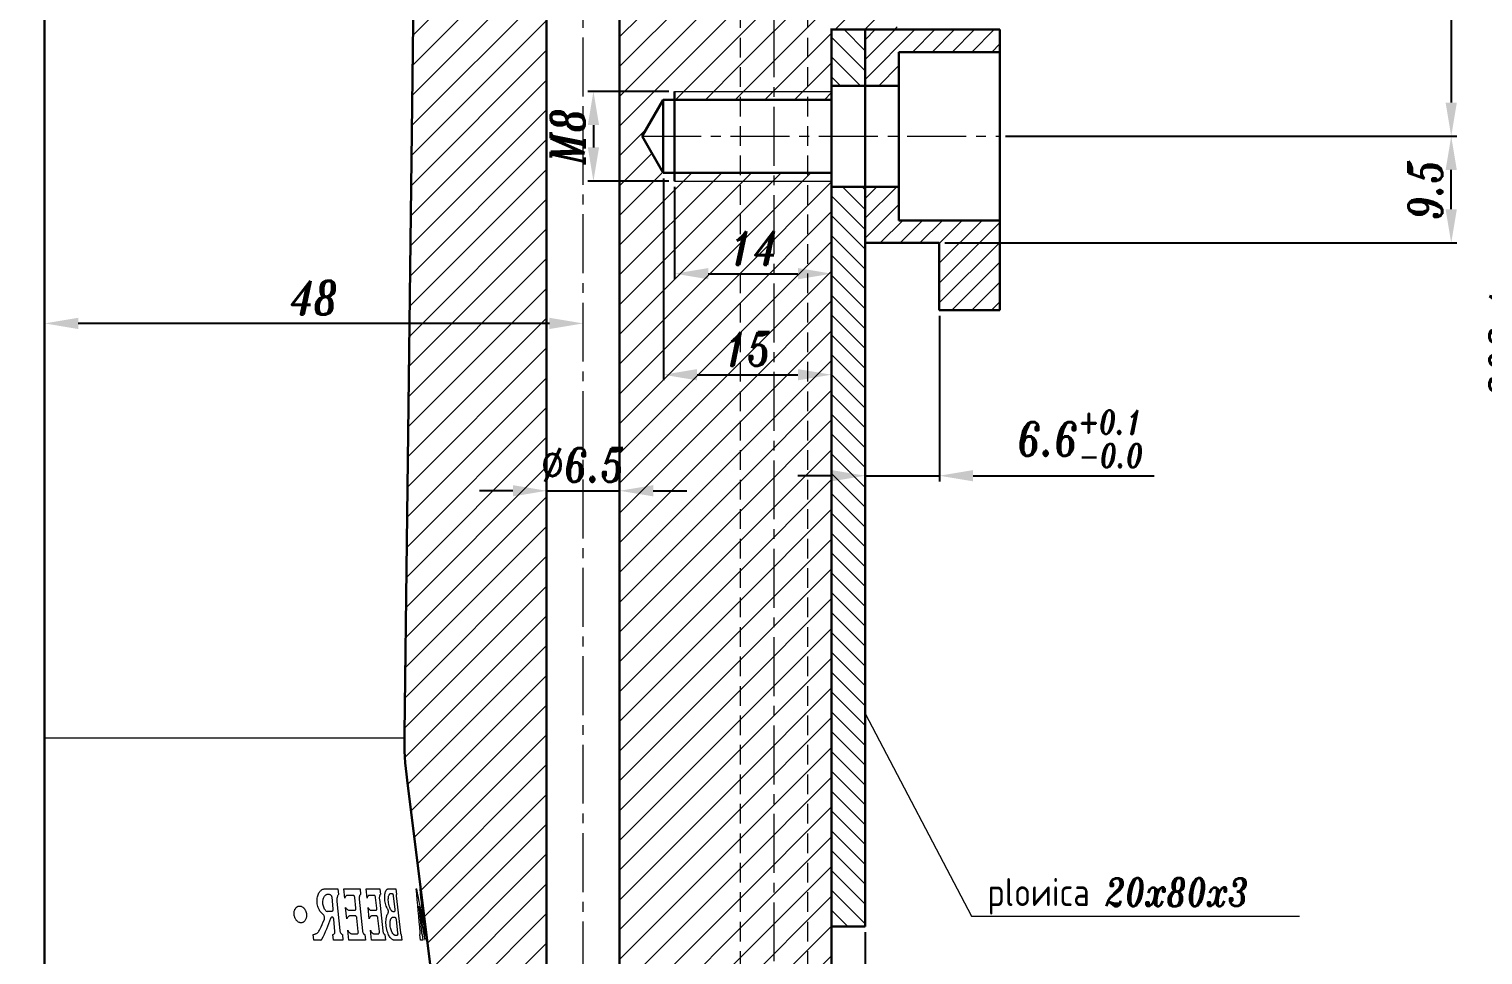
# Model space of a CAD drawing. Extents: x -180 to 858, y -94 to 522.
# Drawn here: x 78.4 to 207.9, y 51.8 to 134.3 of the extents above; entities that cross this region are included whole.
import ezdxf

# ---------------------------------------------------------------- set-up
doc = ezdxf.new("R2010")
doc.units = 0
doc.header["$LTSCALE"] = 7
doc.header["$MEASUREMENT"] = 0
doc.linetypes.add('CENTER2', pattern=[1.125, 0.75, -0.125, 0.125, -0.125])
doc.linetypes.add('HIDDEN', pattern=[0.375, 0.25, -0.125])
doc.layers.get('0').update_dxf_attribs({"linetype": 'CONTINUOUS', "lineweight": 15})
for name, color, linetype, lineweight in [('1', 1, 'CENTER2', 15), ('2', 2, 'HIDDEN', 15), ('3', 3, 'CONTINUOUS', 30), ('8', 250, 'CONTINUOUS', 15)]:
    doc.layers.add(name, color=color, linetype=linetype, lineweight=lineweight)
doc.styles.add('ITALICT', font='ITALICT.shx', dxfattribs={"width": 0.8, "height": 3})
doc.dimstyles.get("Standard").update_dxf_attribs({"dimtxt": 3, "dimasz": 3, "dimexe": 0.5, "dimexo": 0.5, "dimgap": 0.8, "dimtad": 1, "dimdsep": 46, "dimtxsty": 'ITALICT', "dimcen": 0.09, "dimazin": 2, "dimtfac": 1, "dimtmove": 0, "dimatfit": 3, "dimfxl": 1, "dimtolj": 1, "dimtzin": 0, "dimarcsym": 0})

# ---------------------------------------------------------------- blocks, each defined once
blk = doc.blocks.new('*D16')
at = {"color": 0, "lineweight": -2, "transparency": 16777216}
for p, q in [((135.88, 120.27), (135.88, 112.03)), ((138.88, 112.53), (146.88, 112.53))]:
    blk.add_line(p, q, dxfattribs=at)
at = {"color": 0, "transparency": 16777216}
for points in [[(138.88, 113.03), (138.88, 112.03), (135.88, 112.53)], [(146.88, 113.03), (146.88, 112.03), (149.88, 112.53)]]:
    blk.add_solid(points, dxfattribs=at)
at = {"color": 0, "transparency": 16777216, "insert": (142.88, 114.83), "char_height": 3, "attachment_point": 5, "style": 'ITALICT'}
blk.add_mtext('\\A1;14', dxfattribs=at)
blk = doc.blocks.new('*D17')
at = {"color": 0, "lineweight": -2, "transparency": 16777216}
for p, q in [((134.88, 121.02), (134.88, 103.03)), ((137.88, 103.53), (146.88, 103.53))]:
    blk.add_line(p, q, dxfattribs=at)
at = {"color": 0, "transparency": 16777216}
for points in [[(137.88, 104.03), (137.88, 103.03), (134.88, 103.53)], [(146.88, 104.03), (146.88, 103.03), (149.88, 103.53)]]:
    blk.add_solid(points, dxfattribs=at)
at = {"color": 0, "transparency": 16777216, "insert": (142.38, 105.83), "char_height": 3, "attachment_point": 5, "style": 'ITALICT'}
blk.add_mtext('\\A1;15', dxfattribs=at)
blk = doc.blocks.new('*D26')
at = {"color": 0, "lineweight": -2, "transparency": 16777216}
for p, q in [((158.18, 260.47), (205.6, 260.47)), ((205.1, 257.47), (205.1, 127.77)), ((165.38, 124.77), (205.6, 124.77))]:
    blk.add_line(p, q, dxfattribs=at)
at = {"color": 0, "transparency": 16777216}
for points in [[(204.6, 257.47), (205.6, 257.47), (205.1, 260.47)], [(204.6, 127.77), (205.6, 127.77), (205.1, 124.77)]]:
    blk.add_solid(points, dxfattribs=at)
at = {"color": 0, "transparency": 16777216, "insert": (202.8, 190.04), "char_height": 3, "attachment_point": 5, "rotation": 90, "style": 'ITALICT'}
blk.add_mtext('\\A1;135.7{}{\\H0.71x;\\C3;%%p0.1}', dxfattribs=at)
blk = doc.blocks.new('*D27')
at = {"color": 0, "lineweight": -2, "transparency": 16777216}
for p, q in [((121.48, 93.19), (118.48, 93.19)), ((124.48, 93.19), (130.98, 93.19)), ((133.98, 93.19), (136.98, 93.19))]:
    blk.add_line(p, q, dxfattribs=at)
at = {"color": 0, "transparency": 16777216}
for points in [[(121.48, 93.69), (121.48, 92.69), (124.48, 93.19)], [(133.98, 93.69), (133.98, 92.69), (130.98, 93.19)]]:
    blk.add_solid(points, dxfattribs=at)
at = {"color": 0, "transparency": 16777216, "insert": (127.73, 95.49), "char_height": 3, "attachment_point": 5, "style": 'ITALICT'}
blk.add_mtext('\\A1;%%c6.5', dxfattribs=at)
blk = doc.blocks.new('*D28')
at = {"color": 0, "lineweight": -2, "transparency": 16777216}
for p, q in [((74.19, 279.47), (50.64, 279.47)), ((51.14, 276.47), (51.14, 35.77)), ((79.23, 32.77), (50.64, 32.77))]:
    blk.add_line(p, q, dxfattribs=at)
at = {"color": 0, "transparency": 16777216}
for points in [[(50.64, 276.47), (51.64, 276.47), (51.14, 279.47)], [(50.64, 35.77), (51.64, 35.77), (51.14, 32.77)]]:
    blk.add_solid(points, dxfattribs=at)
at = {"color": 0, "transparency": 16777216, "insert": (48.84, 156.12), "char_height": 3, "attachment_point": 5, "rotation": 90, "style": 'ITALICT'}
blk.add_mtext('\\A1;246.7{}{\\H0.71x;\\C3;%%p0.05}', dxfattribs=at)
blk = doc.blocks.new('*D30')
at = {"color": 0, "lineweight": -2, "transparency": 16777216}
for p, q in [((135.38, 128.77), (128.15, 128.77)), ((128.65, 125.77), (128.65, 123.77)), ((135.38, 120.77), (128.15, 120.77))]:
    blk.add_line(p, q, dxfattribs=at)
at = {"color": 0, "transparency": 16777216}
for points in [[(128.15, 125.77), (129.15, 125.77), (128.65, 128.77)], [(128.15, 123.77), (129.15, 123.77), (128.65, 120.77)]]:
    blk.add_solid(points, dxfattribs=at)
at = {"color": 0, "transparency": 16777216, "insert": (126.35, 124.77), "char_height": 3, "attachment_point": 5, "rotation": 90, "style": 'ITALICT'}
blk.add_mtext('\\A1;M8', dxfattribs=at)
blk = doc.blocks.new('*D42')
at = {"color": 0, "lineweight": -2, "transparency": 16777216}
for p, q in [((50.64, 279.47), (41.03, 279.47)), ((41.53, 276.47), (41.53, 5.32)), ((79.23, 2.32), (41.03, 2.32))]:
    blk.add_line(p, q, dxfattribs=at)
at = {"color": 0, "transparency": 16777216}
for points in [[(41.03, 276.47), (42.03, 276.47), (41.53, 279.47)], [(41.03, 5.32), (42.03, 5.32), (41.53, 2.32)]]:
    blk.add_solid(points, dxfattribs=at)
at = {"color": 0, "transparency": 16777216, "insert": (38.25, 140.89), "char_height": 3, "attachment_point": 5, "rotation": 90, "style": 'ITALICT'}
blk.add_mtext('\\A1;277.15{}{\\H0.71x;\\C3;\\S+0.08^ -0.07;}', dxfattribs=at)
blk = doc.blocks.new('*D50')
at = {"color": 0, "lineweight": -2, "transparency": 16777216}
blk.add_line((124.73, 108.1), (82.73, 108.1), dxfattribs=at)
at = {"color": 0, "transparency": 16777216}
for points in [[(82.73, 108.6), (82.73, 107.6), (79.73, 108.1)], [(124.73, 108.6), (124.73, 107.6), (127.73, 108.1)]]:
    blk.add_solid(points, dxfattribs=at)
at = {"color": 0, "transparency": 16777216, "insert": (103.73, 110.4), "char_height": 3, "attachment_point": 5, "style": 'ITALICT'}
blk.add_mtext('\\A1;48', dxfattribs=at)
blk = doc.blocks.new('*D51')
at = {"color": 0, "lineweight": -2, "transparency": 16777216}
for p, q in [((159.48, 108.77), (159.48, 94.03)), ((149.88, 94.53), (146.88, 94.53)), ((152.88, 94.53), (159.48, 94.53)), ((162.48, 94.53), (178.63, 94.53))]:
    blk.add_line(p, q, dxfattribs=at)
at = {"color": 0, "transparency": 16777216}
for points in [[(149.88, 95.03), (149.88, 94.03), (152.88, 94.53)], [(162.48, 95.03), (162.48, 94.03), (159.48, 94.53)]]:
    blk.add_solid(points, dxfattribs=at)
at = {"color": 0, "transparency": 16777216, "insert": (172.05, 97.81), "char_height": 3, "attachment_point": 5, "style": 'ITALICT'}
blk.add_mtext('\\A1;6.6{}{\\H0.71x;\\C3;\\S+0.1^ -0.0;}', dxfattribs=at)
blk = doc.blocks.new('*D52')
at = {"color": 0, "lineweight": -2, "transparency": 16777216}
for p, q in [((165.38, 124.77), (205.6, 124.77)), ((205.1, 118.27), (205.1, 121.77)), ((159.98, 115.27), (205.6, 115.27))]:
    blk.add_line(p, q, dxfattribs=at)
at = {"color": 0, "transparency": 16777216}
for points in [[(204.6, 121.77), (205.6, 121.77), (205.1, 124.77)], [(204.6, 118.27), (205.6, 118.27), (205.1, 115.27)]]:
    blk.add_solid(points, dxfattribs=at)
at = {"color": 0, "transparency": 16777216, "insert": (202.8, 120.02), "char_height": 3, "attachment_point": 5, "rotation": 90, "style": 'ITALICT'}
blk.add_mtext('\\A1;9.5', dxfattribs=at)
blk = doc.blocks.new('*D54')
at = {"color": 0, "lineweight": -2, "transparency": 16777216}
for p, q in [((152.88, 53.87), (152.88, -38.2)), ((149.88, -37.7), (103.1, -37.7))]:
    blk.add_line(p, q, dxfattribs=at)
at = {"color": 0, "transparency": 16777216}
blk.add_solid([(149.88, -37.2), (149.88, -38.2), (152.88, -37.7)], dxfattribs=at)
at = {"color": 0, "transparency": 16777216, "insert": (116.3, -35.4), "char_height": 3, "attachment_point": 5, "style": 'ITALICT'}
blk.add_mtext('\\A1;146.3 RAVNO', dxfattribs=at)
blk = doc.blocks.new('*D96')
at = {"color": 0, "lineweight": -2, "transparency": 16777216}
for p, q in [((148.23, 204.42), (212.8, 204.42)), ((212.3, 5.32), (212.3, 201.42)), ((147.38, 2.32), (212.8, 2.32))]:
    blk.add_line(p, q, dxfattribs=at)
at = {"color": 0, "transparency": 16777216}
for points in [[(211.8, 201.42), (212.8, 201.42), (212.3, 204.42)], [(211.8, 5.32), (212.8, 5.32), (212.3, 2.32)]]:
    blk.add_solid(points, dxfattribs=at)
at = {"color": 0, "transparency": 16777216, "insert": (210, 106.26), "char_height": 3, "attachment_point": 5, "rotation": 90, "style": 'ITALICT'}
blk.add_mtext('\\A1;202.1', dxfattribs=at)
blk = doc.blocks.new('*D98')
at = {"color": 0, "lineweight": -2, "transparency": 16777216}
blk.add_arc((127.73, 188.51), 74.16, 92.3181, 100.6819, dxfattribs=at)
at = {"color": 0, "transparency": 16777216}
for points in [[(124.72, 263.1), (124.74, 262.1), (127.73, 262.66)], [(114.08, 260.89), (113.88, 261.87), (111.04, 260.76)]]:
    blk.add_solid(points, dxfattribs=at)
at = {"color": 0, "transparency": 16777216, "insert": (119.07, 264.47), "char_height": 3, "attachment_point": 5, "rotation": 6.5, "style": 'ITALICT'}
blk.add_mtext('\\A1;13°', dxfattribs=at)

msp = doc.modelspace()

# ---------------------------------------------------------------- hatches: boundary and pattern name
at = {"layer": '8'}
h = msp.add_hatch(dxfattribs=at)
h.set_pattern_fill('ANSI31', color=256, scale=15)
h.paths.add_polyline_path([(144.6759, 279.4683), (131.7259, 279.4683), (131.7259, 271.4683), (130.9759, 271.4683), (130.9759, 10.3183), (131.7259, 10.3183), (131.7259, 2.3183), (141.7259, 2.3183), (141.7259, 120.7683), (135.8759, 120.7683), (135.8759, 121.5183), (134.8759, 121.5183), (132.9995, 124.7683), (134.8759, 128.0183), (135.8759, 128.0183), (135.8759, 128.7683), (141.7259, 128.7683), (141.7259, 204.4183), (144.6759, 206.1214)])
h.paths.add_polyline_path([(131.7259, 10.3183), (130.9759, 10.3183), (130.9759, 2.3183), (131.7259, 2.3183)], flags=17)
h.paths.add_polyline_path([(124.4759, 10.3183), (123.7259, 10.3183), (123.7259, 2.3183), (124.4759, 2.3183)])
h.paths.add_polyline_path([(123.7259, 10.3183), (124.4759, 10.3183), (124.4759, 14.8628), (117.2629, 12.2375, 0.31529879), (116.2759, 10.8279), (116.2759, 4.5185, 0.31529879), (116.9339, 3.5788), (120.3971, 2.3183), (123.7259, 2.3183)])
h.paths.add_polyline_path([(131.7259, 279.4683), (130.9759, 279.4683), (130.9759, 271.4683), (131.7259, 271.4683)], flags=17)
h.paths.add_polyline_path([(141.7259, 121.5183), (135.8759, 121.5183), (135.8759, 120.7683), (141.7259, 120.7683)], flags=17)
h.paths.add_polyline_path([(141.7259, 128.7683), (135.8759, 128.7683), (135.8759, 128.0183), (141.7259, 128.0183)], flags=17)
h.paths.add_polyline_path([(140.2973, 112.5777), (145.4545, 112.5777), (145.4545, 117.0777), (140.2973, 117.0777)], flags=9)
h.paths.add_polyline_path([(139.7402, 103.5777), (145.0116, 103.5777), (145.0116, 108.0777), (139.7402, 108.0777)], flags=9)
h.paths.add_polyline_path([(132.8169, 169.0442), (143.2312, 169.0442), (143.2312, 173.5442), (132.8169, 173.5442)], flags=24)
h = msp.add_hatch(dxfattribs=at)
h.set_pattern_fill('ANSI31', color=256, scale=15)
h.paths.add_polyline_path([(144.7259, 195.7183), (144.6759, 195.7683), (144.6759, 204.4183), (141.7259, 204.4183), (141.7259, 128.7683), (144.7259, 128.7683)])
h.paths.add_polyline_path([(147.7259, 192.7183), (144.7259, 195.7183), (144.7259, 128.7683), (147.7259, 128.7683)])
h.paths.add_polyline_path([(155.7259, 184.7183), (147.7259, 192.7183), (147.7259, 128.7683), (149.8759, 128.7683), (149.8759, 134.3683), (155.7259, 134.3683)])
h.paths.add_polyline_path([(149.8759, 128.7683), (147.7259, 128.7683), (147.7259, 128.0183), (149.8759, 128.0183)])
h.paths.add_polyline_path([(147.7259, 128.7683), (144.7259, 128.7683), (144.7259, 128.0183), (147.7259, 128.0183)])
h.paths.add_polyline_path([(144.7259, 128.7683), (141.7259, 128.7683), (141.7259, 128.0183), (144.7259, 128.0183)])
h.paths.add_polyline_path([(132.8169, 169.0442), (143.2312, 169.0442), (143.2312, 173.5442), (132.8169, 173.5442)], flags=9)
h = msp.add_hatch(dxfattribs=at)
h.set_pattern_fill('ANSI31', color=256, scale=15)
h.paths.add_polyline_path([(124.4759, 188.137), (124.1212, 189.6734), (114.0667, 188.1218, -0.03439057), (114.4009, 183.2683), (114.4009, 180.7683, -0.02476621), (114.1068, 174.8353), (113.2868, 166.5825, 0.02165078), (112.9009, 159.6683), (111.8032, 71.5419, 0.03446233), (112.0362, 67.4179), (114.1655, 50.5186, -0.0313452), (114.4009, 46.7683), (114.4009, 42.7683, -0.04548821), (113.7561, 35.6958, -0.5061452), (115.699, 31.2683), (121.8477, 27.7183), (124.4759, 27.7183)])
h.paths.add_polyline_path([(123.033, 93.2377), (132.4187, 93.2377), (132.4187, 97.7377), (123.033, 97.7377)], flags=9)
h = msp.add_hatch(dxfattribs=at)
h.set_pattern_fill('ANSI31', color=256, scale=10, angle=90, style=0)
h.set_pattern_definition([(135, (-47.3794, -88.0965), (-0.8838835, -0.8838835), [])])
h.paths.add_polyline_path([(152.8759, 54.3683), (152.8759, 63.7683), (149.8759, 63.7683), (149.8759, 54.3683)])
h.paths.add_polyline_path([(149.8759, 63.7683), (152.8759, 63.7683), (152.8759, 87.7683), (149.8759, 87.7683)])
h.paths.add_polyline_path([(149.8759, 87.7683), (152.8759, 87.7683), (152.8759, 99.7683), (149.8759, 99.7683)])
h.paths.add_polyline_path([(152.8759, 120.2683), (149.8759, 120.2683), (149.8759, 99.7683), (152.8759, 99.7683)])
h.paths.add_polyline_path([(152.8759, 134.2683), (149.8759, 134.2683), (149.8759, 129.2683), (152.8759, 129.2683)])
h = msp.add_hatch(dxfattribs=at)
h.set_pattern_fill('ANSI31', color=256, scale=10, style=0)
h.set_pattern_definition([(45, (-47.3794, -88.0965), (-0.8838835, 0.8838835), [])])
h.paths.add_polyline_path([(155.8759, 132.2683), (164.8759, 132.2683), (164.8759, 134.2683), (152.8759, 134.2683), (152.8759, 129.2683), (155.8759, 129.2683)])
h.paths.add_polyline_path([(155.8759, 117.2683), (155.8759, 120.2683), (152.8759, 120.2683), (152.8759, 115.2683), (159.4759, 115.2683), (159.4759, 109.2683), (164.8759, 109.2683), (164.8759, 117.2683)])
h = msp.add_hatch(dxfattribs=at)
h.set_pattern_fill('ANSI31', color=256, scale=15)
h.paths.add_polyline_path([(144.7259, 121.5183), (141.7259, 121.5183), (141.7259, 120.7683), (144.7259, 120.7683)])
h.paths.add_polyline_path([(147.7259, 121.5183), (144.7259, 121.5183), (144.7259, 120.7683), (147.7259, 120.7683)])
h.paths.add_polyline_path([(149.8759, 121.5183), (147.7259, 121.5183), (147.7259, 120.7683), (149.8759, 120.7683)])
h.paths.add_polyline_path([(144.7259, 120.7683), (141.7259, 120.7683), (141.7259, 2.3183), (144.7259, 2.3183)])
h.paths.add_polyline_path([(147.7259, 120.7683), (144.7259, 120.7683), (144.7259, 2.3183), (146.8759, 2.3183, 0.07194075), (147.7259, 2.4412)])
h.paths.add_polyline_path([(149.8759, 120.7683), (147.7259, 120.7683), (147.7259, 2.4412, 0.33236862), (149.8759, 5.3183)])
h.paths.add_polyline_path([(140.2973, 112.5777), (145.4545, 112.5777), (145.4545, 117.0777), (140.2973, 117.0777)], flags=9)
h.paths.add_polyline_path([(139.7402, 103.5777), (145.0116, 103.5777), (145.0116, 108.0777), (139.7402, 108.0777)], flags=9)

# ---------------------------------------------------------------- linework, layer by layer
for p, q in [((135.8759, 128.7683), (149.8759, 128.7683)), ((135.8759, 120.7683), (149.8759, 120.7683)), ((152.8759, 73.3436), (162.3479, 55.3047)), ((162.3479, 55.3047), (191.5801, 55.3047))]:
    msp.add_line(p, q)
at = {"layer": '1'}
for p, q in [((127.7259, 2.3183), (127.7259, 279.4683)), ((144.7259, 206.1503), (144.7259, 2.3183)), ((132.9995, 124.7683), (164.8759, 124.7683))]:
    msp.add_line(p, q, dxfattribs=at)
at = {"layer": '2'}
for p, q in [((141.7259, 204.4183), (141.7259, 2.3183)), ((147.7259, 204.4183), (147.7259, 2.4412))]:
    msp.add_line(p, q, dxfattribs=at)
at = {"layer": '3'}
for p, q in [((79.7259, 279.4683), (79.7259, 2.3183)), ((130.9759, 2.3183), (130.9759, 279.4683)), ((124.4759, 27.8183), (124.4759, 188.137)), ((112.9009, 159.6683), (111.8032, 71.5419)), ((149.8759, 134.3683), (149.8759, 5.3183)), ((149.8759, 134.2683), (164.8759, 134.2683)), ((152.8759, 134.2683), (152.8759, 54.3683)), ((164.8759, 134.2683), (164.8759, 109.2683)), ((155.8759, 132.2683), (164.8759, 132.2683)), ((155.8759, 132.2683), (155.8759, 117.2683)), ((135.8759, 128.7683), (135.8759, 120.7683)), ((149.8759, 129.2683), (155.8759, 129.2683)), ((134.8759, 128.0183), (132.9995, 124.7683)), ((134.8759, 128.0183), (134.8759, 121.5183)), ((134.8759, 128.0183), (149.8759, 128.0183)), ((134.8759, 121.5183), (132.9995, 124.7683)), ((134.8759, 121.5183), (149.8759, 121.5183)), ((149.8759, 120.2683), (155.8759, 120.2683)), ((155.8759, 117.2683), (164.8759, 117.2683)), ((152.8759, 115.2683), (159.4759, 115.2683)), ((159.4759, 115.2683), (159.4759, 109.2683)), ((159.4759, 109.2683), (164.8759, 109.2683)), ((112.0362, 67.4179), (114.1655, 50.5186)), ((149.8759, 54.3683), (152.8759, 54.3683))]:
    msp.add_line(p, q, dxfattribs=at)
msp.add_arc((141.8009, 71.1683), 30, 179.286379, 187.181439, dxfattribs=at)
at = {"layer": '8'}
for p, q in [((79.7259, 71.1683), (111.8009, 71.1683)), ((104.7374, 57.7296), (105.8771, 57.7296)), ((105.8771, 57.7296), (105.9258, 57.2335)), ((106.4807, 56.8829), (106.3958, 57.7296)), ((106.3958, 57.7296), (107.8456, 57.7296)), ((107.2482, 57.1453), (106.7242, 57.1453)), ((107.8456, 57.7296), (107.898, 57.2335)), ((108.4718, 56.8829), (108.3806, 57.7296)), ((108.3806, 57.7296), (109.6064, 57.7296)), ((109.119, 57.1453), (108.6743, 57.1453)), ((109.6064, 57.7296), (109.6621, 57.2335)), ((110.3701, 57.7274), (111.0399, 57.7286)), ((110.5821, 57.3113), (110.7125, 57.3113)), ((110.8116, 57.1128), (110.9539, 55.8925)), ((111.0399, 57.7286), (111.0981, 57.2335)), ((111.0613, 57.0899), (111.4464, 53.8117)), ((112.8505, 57.7296), (112.9097, 57.7296)), ((113.2079, 57.7296), (113.227, 57.7296)), ((105.3204, 57.0104), (105.4261, 55.9082)), ((105.7904, 56.5994), (106.0435, 54.0039)), ((106.6625, 55.0691), (106.563, 56.0613)), ((106.8979, 55.8132), (107.3857, 55.8132)), ((107.4792, 56.0117), (107.3823, 56.9469)), ((107.7729, 56.8044), (108.0679, 53.975)), ((108.667, 55.0691), (108.5602, 56.0613)), ((108.8519, 55.8132), (109.2658, 55.8132)), ((109.3402, 56.0117), (109.2368, 56.9469)), ((109.5681, 56.8044), (109.8824, 53.975)), ((113.1002, 56.1823), (113.3202, 53.8759)), ((113.7051, 53.902), (113.3961, 56.2153)), ((105.3151, 55.7098), (104.9154, 55.7098)), ((105.6135, 53.954), (105.5131, 55.0015)), ((107.4371, 55.3153), (106.9437, 55.3153)), ((107.6949, 53.9296), (107.572, 55.1169)), ((109.3207, 55.3153), (108.902, 55.3153)), ((109.5704, 53.9296), (109.4391, 55.1169)), ((110.7657, 55.198), (110.9582, 55.198)), ((110.9005, 55.694), (110.8133, 55.694)), ((111.058, 54.9995), (111.2006, 53.7754)), ((103.7209, 53.1657), (103.677, 53.6617)), ((104.3421, 53.1657), (103.7209, 53.1657)), ((105.4817, 53.1657), (105.4344, 53.6617)), ((106.3256, 53.1657), (105.4817, 53.1657)), ((106.2769, 53.6617), (106.3256, 53.1657)), ((106.8532, 53.1657), (106.766, 54.0352)), ((108.3278, 53.1657), (106.8532, 53.1657)), ((107.1053, 53.7312), (107.6005, 53.7312)), ((108.2754, 53.6617), (108.3278, 53.1657)), ((108.872, 53.1657), (108.7784, 54.0352)), ((110.1188, 53.1657), (108.872, 53.1657)), ((109.0751, 53.7312), (109.4953, 53.7312)), ((110.0632, 53.6617), (110.1188, 53.1657)), ((111.5767, 53.1657), (110.8692, 53.1657)), ((111.1466, 53.577), (111.0087, 53.577)), ((111.5184, 53.6617), (111.5767, 53.1657)), ((113.249, 53.1657), (113.1876, 53.6617)), ((113.4339, 53.1657), (113.249, 53.1657)), ((113.3721, 53.6617), (113.4339, 53.1657)), ((113.79, 53.1657), (113.7276, 53.6617)), ((113.7642, 53.6617), (113.8267, 53.1657)), ((113.8267, 53.1657), (113.79, 53.1657))]:
    msp.add_line(p, q, dxfattribs=at)
for points in [[(104.5571, 55.4377), (104.494, 55.4888), (104.4336, 55.5462), (104.3764, 55.6093), (104.3226, 55.6775), (104.2725, 55.7505), (104.2338, 55.8145), (104.1979, 55.8811), (104.165, 55.95), (104.1423, 56.003), (104.1213, 56.0571), (104.0848, 56.1678), (104.0576, 56.272), (104.0367, 56.3779), (104.0222, 56.4849), (104.0142, 56.5923), (104.0129, 56.6993), (104.0182, 56.8053), (104.0302, 56.9095), (104.049, 57.0112), (104.0745, 57.1096), (104.1049, 57.1994), (104.1414, 57.2848), (104.1835, 57.365), (104.2068, 57.4029), (104.2313, 57.4392), (104.2753, 57.4958), (104.3227, 57.5472), (104.3733, 57.593), (104.4269, 57.6328), (104.4831, 57.6661), (104.5416, 57.6926), (104.5894, 57.7087), (104.6381, 57.7203), (104.6876, 57.7272), (104.7374, 57.7296)], [(104.7863, 55.7812), (104.7598, 55.8151), (104.7346, 55.8507), (104.6882, 55.9264), (104.6474, 56.0074), (104.6126, 56.0927), (104.584, 56.1813), (104.562, 56.2724), (104.5465, 56.3649), (104.5378, 56.458), (104.5361, 56.5508), (104.5414, 56.6437), (104.5539, 56.7346), (104.5629, 56.7789), (104.5738, 56.8222), (104.5948, 56.8893), (104.6205, 56.953), (104.6506, 57.0127), (104.6851, 57.0677), (104.7236, 57.1174), (104.7656, 57.1607), (104.8109, 57.1977)], [(104.8109, 57.1977), (104.8567, 57.2258), (104.8807, 57.237), (104.9052, 57.2463), (104.9428, 57.2565), (104.9812, 57.2621), (105.0201, 57.2631), (105.0593, 57.2595), (105.103, 57.2501), (105.1462, 57.2351), (105.1886, 57.2148), (105.2297, 57.1895)], [(105.2297, 57.1895), (105.2526, 57.17), (105.2731, 57.1453), (105.2902, 57.1166), (105.3044, 57.0831), (105.3146, 57.0472), (105.3204, 57.0104)], [(105.9258, 57.2335), (105.8964, 57.1882), (105.8718, 57.142), (105.8501, 57.0927), (105.8315, 57.0406), (105.8195, 57), (105.8093, 56.9581), (105.7942, 56.8716), (105.786, 56.7823), (105.7848, 56.6912), (105.7904, 56.5994)], [(106.7242, 57.1453), (106.6924, 57.1425), (106.6614, 57.134), (106.6317, 57.1201), (106.6009, 57.0987), (106.5726, 57.0714), (106.5469, 57.0388), (106.5244, 57.0013), (106.5112, 56.974), (106.4995, 56.9451), (106.4807, 56.8829)], [(107.3823, 56.9469), (107.3775, 56.979), (107.3643, 57.0272), (107.355, 57.0503), (107.344, 57.0719), (107.332, 57.0908), (107.3188, 57.1075), (107.2967, 57.1277), (107.2848, 57.1352), (107.2726, 57.1408), (107.2604, 57.1442), (107.2482, 57.1453)], [(107.898, 57.2335), (107.8722, 57.2129), (107.8489, 57.1866), (107.8289, 57.1563), (107.8116, 57.1217), (107.7971, 57.0836), (107.7883, 57.0533), (107.7811, 57.0218), (107.7753, 56.9874), (107.7713, 56.952), (107.7686, 56.8787), (107.7729, 56.8044)], [(108.6743, 57.1453), (108.6472, 57.1425), (108.6209, 57.134), (108.5959, 57.1202), (108.5727, 57.1014), (108.5513, 57.0779), (108.5317, 57.05), (108.5185, 57.0266), (108.5065, 57.0011), (108.4864, 56.9448), (108.4718, 56.8829)], [(109.2368, 56.9469), (109.2319, 56.9793), (109.2197, 57.0272), (109.202, 57.071), (109.1913, 57.0904), (109.1795, 57.1076), (109.1605, 57.1277), (109.1398, 57.1408), (109.1293, 57.1442), (109.119, 57.1453)], [(109.6621, 57.2335), (109.6412, 57.2129), (109.6224, 57.1867), (109.611, 57.1659), (109.6006, 57.1429), (109.5903, 57.1143), (109.5816, 57.0835), (109.5697, 57.0218), (109.5632, 56.9519), (109.5627, 56.8786), (109.5681, 56.8044)], [(110.3217, 55.9074), (110.2956, 55.9487), (110.2704, 55.9928), (110.2458, 56.0404), (110.2224, 56.0902), (110.1799, 56.1948), (110.1428, 56.3057), (110.1113, 56.4214), (110.0857, 56.5402), (110.0662, 56.661), (110.0529, 56.7823), (110.0459, 56.905), (110.0457, 57.0259), (110.0524, 57.1435), (110.0585, 57.2005), (110.0662, 57.2561), (110.0795, 57.3274), (110.0958, 57.3952), (110.1154, 57.4586), (110.13, 57.4977), (110.146, 57.5345), (110.1622, 57.5667), (110.1796, 57.5964), (110.2086, 57.6372), (110.24, 57.6711), (110.2735, 57.6974), (110.2909, 57.7075), (110.3088, 57.7157), (110.3391, 57.7245), (110.3701, 57.7274)], [(110.3829, 57.0031), (110.3979, 57.0759), (110.4178, 57.142), (110.4297, 57.172), (110.4427, 57.1997), (110.462, 57.2326), (110.4832, 57.2603), (110.5062, 57.2825), (110.5303, 57.2983), (110.5558, 57.308), (110.5821, 57.3113)], [(110.7125, 57.3113), (110.7208, 57.3101), (110.7292, 57.3067), (110.746, 57.2936), (110.7616, 57.2736), (110.7715, 57.2564), (110.7805, 57.237), (110.7958, 57.1932), (110.8068, 57.1456), (110.8116, 57.1128)], [(111.0981, 57.2335), (111.0882, 57.2317), (111.0823, 57.2275), (111.0769, 57.2213), (111.0703, 57.2091), (111.0652, 57.1939), (111.061, 57.1718), (111.059, 57.1465), (111.0591, 57.1183), (111.0613, 57.0899)], [(101.9688, 55.4476), (101.9655, 55.5341), (101.9699, 55.6199), (101.975, 55.6623), (101.9822, 55.7041), (101.9911, 55.745), (102.0021, 55.7849), (102.0237, 55.8469), (102.0501, 55.9056), (102.0812, 55.9605), (102.1168, 56.0109), (102.1567, 56.0561), (102.2028, 56.0976), (102.2275, 56.116), (102.2532, 56.1325), (102.2792, 56.1468), (102.3058, 56.1592), (102.3473, 56.1743), (102.3901, 56.1848), (102.4336, 56.1905), (102.4778, 56.1915), (102.5323, 56.1863), (102.5864, 56.1739), (102.6396, 56.1547), (102.6913, 56.129), (102.7411, 56.0973), (102.7808, 56.0664), (102.8186, 56.032), (102.8543, 55.9942), (102.8796, 55.9638), (102.9037, 55.9318), (102.9268, 55.8976), (102.9485, 55.8619), (102.9692, 55.8239), (102.9883, 55.7846), (103.0209, 55.7042), (103.0466, 55.6205), (103.0652, 55.5346), (103.0765, 55.4476)], [(105.4261, 55.9082), (105.4272, 55.8674), (105.4227, 55.8279), (105.4124, 55.7912), (105.4014, 55.7677), (105.3876, 55.7472), (105.3713, 55.7307), (105.3539, 55.7193), (105.3349, 55.7122), (105.3151, 55.7098)], [(106.563, 56.0613), (106.6003, 56.0034), (106.6415, 55.9514), (106.6861, 55.9062), (106.7263, 55.8739), (106.7681, 55.8479), (106.8111, 55.8289), (106.8545, 55.8172), (106.8979, 55.8132)], [(107.3857, 55.8132), (107.403, 55.8156), (107.4196, 55.8227), (107.4346, 55.8341), (107.4448, 55.8454), (107.4539, 55.8589), (107.4625, 55.8759), (107.4695, 55.8947), (107.4778, 55.9315), (107.481, 55.9709), (107.4792, 56.0117)], [(108.5602, 56.0613), (108.5934, 56.0035), (108.6298, 55.9514), (108.6691, 55.9061), (108.6908, 55.8853), (108.7131, 55.8668), (108.7358, 55.8508), (108.7588, 55.8376), (108.7899, 55.8241), (108.821, 55.816), (108.8519, 55.8132)], [(109.2658, 55.8132), (109.2805, 55.8156), (109.2942, 55.8227), (109.3066, 55.834), (109.3154, 55.8461), (109.3231, 55.8605), (109.3347, 55.8946), (109.3409, 55.9316), (109.3426, 55.9709), (109.3402, 56.0117)], [(110.3481, 55.5627), (110.3603, 55.5857), (110.3693, 55.6143), (110.374, 55.6397), (110.3766, 55.6672), (110.3773, 55.6974), (110.3759, 55.7282), (110.3708, 55.7691), (110.3625, 55.8092), (110.3542, 55.8378), (110.3439, 55.8652), (110.3333, 55.8877), (110.3217, 55.9074)], [(110.8133, 55.694), (110.7836, 55.6973), (110.7534, 55.7071), (110.723, 55.7231), (110.6927, 55.7451), (110.6727, 55.7629), (110.653, 55.7829), (110.6147, 55.8295), (110.5928, 55.8609), (110.5716, 55.8947), (110.5316, 55.969), (110.4952, 56.051), (110.4628, 56.1389), (110.4347, 56.2316), (110.4194, 56.2912), (110.4059, 56.3519), (110.3844, 56.4751), (110.3704, 56.5993), (110.3647, 56.7043), (110.3648, 56.8077), (110.3708, 56.9078), (110.3829, 57.0031)], [(110.9539, 55.8925), (110.9567, 55.8604), (110.9573, 55.8292), (110.956, 55.8017), (110.9529, 55.7754), (110.9447, 55.7413), (110.939, 55.7269), (110.9322, 55.7147), (110.925, 55.7056), (110.9168, 55.6989), (110.9088, 55.6953), (110.9005, 55.694)], [(103.0765, 55.4476), (103.0803, 55.3612), (103.0767, 55.2755), (103.072, 55.2324), (103.0652, 55.1899), (103.0569, 55.1498), (103.0468, 55.1105), (103.0263, 55.0485), (103.001, 54.9897), (102.9709, 54.9348), (102.9364, 54.8843), (102.8975, 54.839), (102.8523, 54.7975), (102.828, 54.7793), (102.8029, 54.7628), (102.777, 54.7484), (102.7504, 54.736), (102.7091, 54.7209), (102.6665, 54.7104), (102.6229, 54.7047), (102.5787, 54.7037), (102.5237, 54.709), (102.4689, 54.7213), (102.4149, 54.7405), (102.3623, 54.7661), (102.3115, 54.7979), (102.271, 54.8287), (102.2323, 54.8631), (102.1957, 54.9009), (102.1697, 54.9312), (102.145, 54.9632), (102.1132, 55.0098), (102.0843, 55.0589), (102.0582, 55.1102), (102.0406, 55.15), (102.0248, 55.1907), (101.9987, 55.2745), (101.9799, 55.3604), (101.9688, 55.4476)], [(104.6665, 55.0057), (104.6797, 55.0496), (104.6873, 55.0972), (104.6889, 55.1469), (104.6849, 55.1968), (104.6755, 55.2453), (104.661, 55.291), (104.6414, 55.3346), (104.6171, 55.3748), (104.5887, 55.4097), (104.5571, 55.4377)], [(105.5131, 55.0015), (105.5065, 55.0423), (105.4949, 55.0819), (105.4788, 55.1186), (105.4617, 55.1464), (105.4416, 55.1707), (105.4194, 55.1902), (105.3962, 55.2039), (105.3719, 55.2118), (105.3476, 55.2135), (105.3277, 55.21), (105.3086, 55.202), (105.2913, 55.19), (105.2722, 55.1698), (105.2565, 55.1447), (105.2445, 55.116)], [(106.9437, 55.3153), (106.9095, 55.3128), (106.876, 55.305), (106.8436, 55.2923), (106.8094, 55.2726), (106.7772, 55.2473), (106.7475, 55.2168), (106.7204, 55.1817), (106.7039, 55.156), (106.6887, 55.1285), (106.6625, 55.0691)], [(107.572, 55.1169), (107.5671, 55.1491), (107.5538, 55.1973), (107.5445, 55.2203), (107.5335, 55.2419), (107.5215, 55.2608), (107.5082, 55.2776), (107.4859, 55.2978), (107.4739, 55.3053), (107.4617, 55.3108), (107.4493, 55.3142), (107.4371, 55.3153)], [(108.902, 55.3153), (108.873, 55.3128), (108.8446, 55.3051), (108.8173, 55.2924), (108.7914, 55.2751), (108.7671, 55.2533), (108.7445, 55.2273), (108.7287, 55.2053), (108.714, 55.1814), (108.6882, 55.1283), (108.667, 55.0691)], [(109.4391, 55.1169), (109.4342, 55.1494), (109.422, 55.1973), (109.4042, 55.2411), (109.3934, 55.2605), (109.3815, 55.2776), (109.3624, 55.2978), (109.3416, 55.3108), (109.3311, 55.3142), (109.3207, 55.3153)], [(110.8692, 53.1657), (110.8473, 53.1667), (110.8252, 53.17), (110.8023, 53.1755), (110.7792, 53.1833), (110.7335, 53.2049), (110.6879, 53.2347), (110.6428, 53.272), (110.6149, 53.2989), (110.5875, 53.3284), (110.5344, 53.3947), (110.4836, 53.4696), (110.437, 53.5498), (110.3934, 53.6363), (110.353, 53.7282), (110.3161, 53.8248), (110.2935, 53.8913), (110.2725, 53.9594), (110.2355, 54.0991), (110.2056, 54.2424), (110.183, 54.3877), (110.1678, 54.5336), (110.1602, 54.6787), (110.16, 54.8086), (110.1663, 54.9357), (110.1792, 55.0588), (110.1886, 55.1206), (110.1998, 55.1808), (110.2117, 55.2345), (110.2252, 55.2863), (110.2501, 55.3652), (110.2791, 55.4384), (110.3119, 55.5047), (110.3481, 55.5627)], [(110.6169, 54.0631), (110.5875, 54.1594), (110.5633, 54.2597), (110.5447, 54.3627), (110.532, 54.4669), (110.5253, 54.5709), (110.525, 54.6731), (110.5309, 54.7719), (110.5435, 54.8656), (110.5522, 54.9099), (110.5627, 54.9522), (110.5742, 54.9902), (110.5872, 55.0259), (110.6003, 55.0564), (110.6147, 55.0845), (110.6397, 55.1232), (110.6673, 55.1545), (110.6825, 55.1676), (110.6983, 55.1784), (110.7134, 55.1864), (110.7289, 55.1923), (110.7472, 55.1966), (110.7657, 55.198)], [(110.9582, 55.198), (110.9665, 55.1968), (110.975, 55.1934), (110.9919, 55.1803), (111.0076, 55.1603), (111.0176, 55.1431), (111.0267, 55.1237), (111.042, 55.0799), (111.0531, 55.0323), (111.058, 54.9995)], [(103.677, 53.6617), (103.7316, 53.6674), (103.7855, 53.6779), (103.8381, 53.6931), (103.8894, 53.7129), (103.935, 53.735), (103.9791, 53.7608), (104.0214, 53.7902), (104.0519, 53.8143), (104.0813, 53.8402), (104.1099, 53.8683), (104.1374, 53.8981), (104.1883, 53.9621), (104.2342, 54.0321), (104.275, 54.1073)], [(105.4344, 53.6617), (105.4636, 53.6621), (105.4792, 53.6651), (105.4944, 53.6701), (105.5098, 53.6773), (105.5243, 53.6865), (105.5503, 53.7097), (105.5721, 53.7387), (105.5878, 53.7687), (105.6, 53.8023), (105.6088, 53.8386), (105.6129, 53.8661), (105.6151, 53.894), (105.6154, 53.924), (105.6135, 53.954)], [(106.0435, 54.0039), (106.0509, 53.9532), (106.0632, 53.9031), (106.08, 53.8549), (106.1, 53.8118), (106.1237, 53.7723), (106.1508, 53.7374), (106.1797, 53.709), (106.211, 53.6862), (106.2437, 53.6702), (106.2769, 53.6617)], [(106.766, 54.0352), (106.7972, 53.9707), (106.8332, 53.9113), (106.8737, 53.8583), (106.8954, 53.8345), (106.9181, 53.8128), (106.9405, 53.7941), (106.9635, 53.7777), (106.9863, 53.7639), (107.0095, 53.7525), (107.0414, 53.7407), (107.0734, 53.7336), (107.1053, 53.7312)], [(107.6005, 53.7312), (107.618, 53.7336), (107.6347, 53.7407), (107.6498, 53.752), (107.6602, 53.7634), (107.6693, 53.7769), (107.678, 53.7939), (107.6851, 53.8126), (107.6935, 53.8494), (107.6968, 53.8888), (107.6949, 53.9296)], [(108.0679, 53.975), (108.0753, 53.926), (108.0868, 53.8776), (108.1026, 53.8312), (108.1208, 53.7904), (108.1422, 53.7536), (108.1666, 53.7215), (108.192, 53.6966), (108.2194, 53.6776), (108.2476, 53.6656), (108.2754, 53.6617)], [(108.7784, 54.0352), (108.8064, 53.9709), (108.8384, 53.9116), (108.8743, 53.8584), (108.8935, 53.8345), (108.9135, 53.8127), (108.9523, 53.7782), (108.9723, 53.7642), (108.9927, 53.7525), (109.0202, 53.7408), (109.0477, 53.7336), (109.0751, 53.7312)], [(109.4953, 53.7312), (109.51, 53.7336), (109.5239, 53.7407), (109.5364, 53.752), (109.5453, 53.7641), (109.553, 53.7785), (109.5648, 53.8126), (109.571, 53.8495), (109.5729, 53.8888), (109.5704, 53.9296)], [(109.8824, 53.975), (109.8899, 53.9252), (109.901, 53.8761), (109.9197, 53.8179), (109.943, 53.766), (109.9564, 53.7427), (109.9711, 53.7215), (109.9853, 53.7043), (110.0004, 53.6896), (110.0214, 53.6743), (110.0425, 53.6648), (110.0632, 53.6617)], [(111.0087, 53.577), (110.9812, 53.5795), (110.9533, 53.5868), (110.9252, 53.599), (110.904, 53.6111), (110.883, 53.6257), (110.8414, 53.662), (110.801, 53.7069), (110.7594, 53.7634), (110.7203, 53.8274), (110.6839, 53.8979), (110.6502, 53.9743), (110.6169, 54.0631)], [(111.2006, 53.7754), (111.2034, 53.7434), (111.204, 53.7124), (111.2028, 53.6848), (111.1995, 53.6584), (111.1912, 53.6243), (111.1854, 53.6099), (111.1786, 53.5977), (111.1713, 53.5886), (111.1631, 53.5819), (111.155, 53.5782), (111.1466, 53.577)], [(111.4464, 53.8117), (111.4548, 53.7645), (111.467, 53.7242), (111.4746, 53.7064), (111.4831, 53.6908), (111.4921, 53.6782), (111.5018, 53.6686), (111.5102, 53.6635), (111.5184, 53.6617)], [(113.1876, 53.6617), (113.1923, 53.6592), (113.1966, 53.6594), (113.2006, 53.6623), (113.2063, 53.6733), (113.2104, 53.6913), (113.2129, 53.7145), (113.2137, 53.7658), (113.2103, 53.8239)], [(113.3202, 53.8759), (113.3261, 53.8252), (113.3342, 53.7754), (113.3423, 53.7371), (113.3514, 53.7035), (113.3584, 53.6836), (113.3655, 53.6691), (113.37, 53.6633), (113.3721, 53.6617)]]:
    msp.add_lwpolyline(points, dxfattribs=at)
for centre, radius, start, end in [((-645.7574, -14.1246), 762.0032, 5.1159094, 5.4108263), ((-61.0186, 24.4893), 177.0762, 9.813102, 10.81961), ((-5.1611, 46.1764), 118.9315, 4.094917, 5.57456), ((-1402.3498, -142.9267), 1528.8022, 7.3971871, 7.5418676), ((104.929, 55.8832), 0.1747, 215.563861, 265.511074), ((-59.9143, 23.0116), 176.1655, 9.855781, 10.853161), ((-4.2634, 44.8303), 118.209, 4.043514, 5.526893), ((94.2399, 59.0142), 11.1705, 333.942907, 338.970908), ((94.1679, 58.7271), 11.65, 331.850724, 341.943259), ((104.3365, 53.2772), 0.1122, 272.903914, 335.977116), ((111.6149, 53.5739), 2.1152, 2.379835, 8.920959), ((118.6614, 54.4939), 4.9677, 186.8445, 189.644249)]:
    msp.add_arc(centre, radius, start, end, dxfattribs=at)

# ---------------------------------------------------------------- texts
at = {"style": 'ITALICT', "width": 0.8}
msp.add_text('ploиica 20x80x3', height=2.5, dxfattribs=at).set_placement((163.7712, 56.1905))

# ---------------------------------------------------------------- dimensions: what is measured, and where the dimension line sits
for base, p1, p2, text, override, picture, middle in [((41.5305, 2.3183), (51.1384, 279.4683), (79.7259, 2.3183), '<>{}{\\H0.71x;\\C3;\\S+0.08^ -0.07;}', {"dimtp": 0.08, "dimtm": 0.07}, '*D42', (38.2455, 140.8933)), ((51.1384, 32.7683), (74.6891, 279.4683), (79.7259, 32.7683), '<>{}{\\H0.71x;\\C3;%%p0.05}', {"dimtp": 0.05, "dimtm": 0.05}, '*D28', (48.8384, 156.1183))]:
    dim = msp.add_linear_dim(base=base, p1=p1, p2=p2, angle=90, text=text, dimstyle='Standard', override=override)
    dim.commit()
    dim.dimension.update_dxf_attribs({"geometry": picture, "text_midpoint": middle})
dim = msp.add_angular_dim_2l(base=(122.1227, 262.4519), line1=((127.7259, 188.5073), (106.7259, 279.4683)), line2=((127.7259, 2.3183), (127.7259, 279.4683)), dimstyle='Standard')
dim.commit()
dim.dimension.update_dxf_attribs({"geometry": '*D98', "text_midpoint": (119.0707, 264.4724)})
dim = msp.add_linear_dim(base=(205.1032, 124.7683), p1=(157.6759, 260.4683), p2=(164.8759, 124.7683), angle=90, text='<>{}{\\H0.71x;\\C3;%%p0.1}', dimstyle='Standard', override={"dimtp": 0.1, "dimtm": 0.1, "dimtmove": 0})
dim.commit()
dim.dimension.update_dxf_attribs({"geometry": '*D26', "text_midpoint": (205.1032, 190.0367), "dimtype": 160})
dim = msp.add_linear_dim(base=(212.3002, 204.4183), p1=(146.8759, 2.3183), p2=(147.7259, 204.4183), angle=90, dimstyle='Standard', override={"dimtmove": 0})
dim.commit()
dim.dimension.update_dxf_attribs({"geometry": '*D96', "text_midpoint": (212.3002, 106.2554), "dimtype": 160})
dim = msp.add_linear_dim(base=(128.6489, 120.7683), p1=(135.8759, 128.7683), p2=(135.8759, 120.7683), angle=90, text='M<>', dimstyle='Standard')
dim.commit()
dim.dimension.update_dxf_attribs({"geometry": '*D30', "text_midpoint": (128.6489, 124.7683), "dimtype": 160})
dim = msp.add_linear_dim(base=(205.1032, 124.7683), p1=(159.4759, 115.2683), p2=(164.8759, 124.7683), angle=90, dimstyle='Standard')
dim.commit()
dim.dimension.update_dxf_attribs({"geometry": '*D52', "text_midpoint": (202.8032, 120.0183)})
dim = msp.add_linear_dim(base=(149.8759, 103.5277), p1=(134.8759, 121.5183), p2=(149.8759, 103.5277), dimstyle='Standard', override={"dimtmove": 0})
dim.commit()
dim.dimension.update_dxf_attribs({"geometry": '*D17', "text_midpoint": (142.3759, 103.5277), "dimtype": 160})
dim = msp.add_linear_dim(base=(149.8759, 112.5277), p1=(135.8759, 120.7683), p2=(149.8759, 112.5277), dimstyle='Standard', override={"dimtmove": 0})
dim.commit()
dim.dimension.update_dxf_attribs({"geometry": '*D16', "text_midpoint": (142.8759, 114.8277)})
dim = msp.add_linear_dim(base=(79.7259, 108.0991), p1=(127.7259, 108.0991), p2=(79.7259, 108.0991), dimstyle='Standard')
dim.commit()
dim.dimension.update_dxf_attribs({"geometry": '*D50', "text_midpoint": (103.7259, 110.3991)})
for base, p1, p2, text, override, picture, middle in [((159.4759, 94.5277), (152.8759, 94.5277), (159.4759, 109.2683), '<>{}{\\H0.71x;\\C3;\\S+0.1^ -0.0;}', {"dimtp": 0.1, "dimtm": 0, "dimtdec": 1, "dimtmove": 0, "dimtzin": 0}, '*D51', (172.0542, 94.5277)), ((79.7259, -37.7006), (152.8759, 54.3683), (79.7259, 2.3183), '<> RAVNO', {"dimlfac": 2, "dimse2": 1, "dimsd2": 1, "dimtmove": 0}, '*D54', (116.3009, -37.7006))]:
    dim = msp.add_linear_dim(base=base, p1=p1, p2=p2, text=text, dimstyle='Standard', override=override)
    dim.commit()
    dim.dimension.update_dxf_attribs({"geometry": picture, "text_midpoint": middle, "dimtype": 160})
dim = msp.add_linear_dim(base=(130.9759, 93.1877), p1=(124.4759, 93.1877), p2=(130.9759, 93.1877), text='%%c<>', dimstyle='Standard')
dim.commit()
dim.dimension.update_dxf_attribs({"geometry": '*D27', "text_midpoint": (127.7259, 93.1877), "dimtype": 160})

doc.saveas('drawing.dxf')
